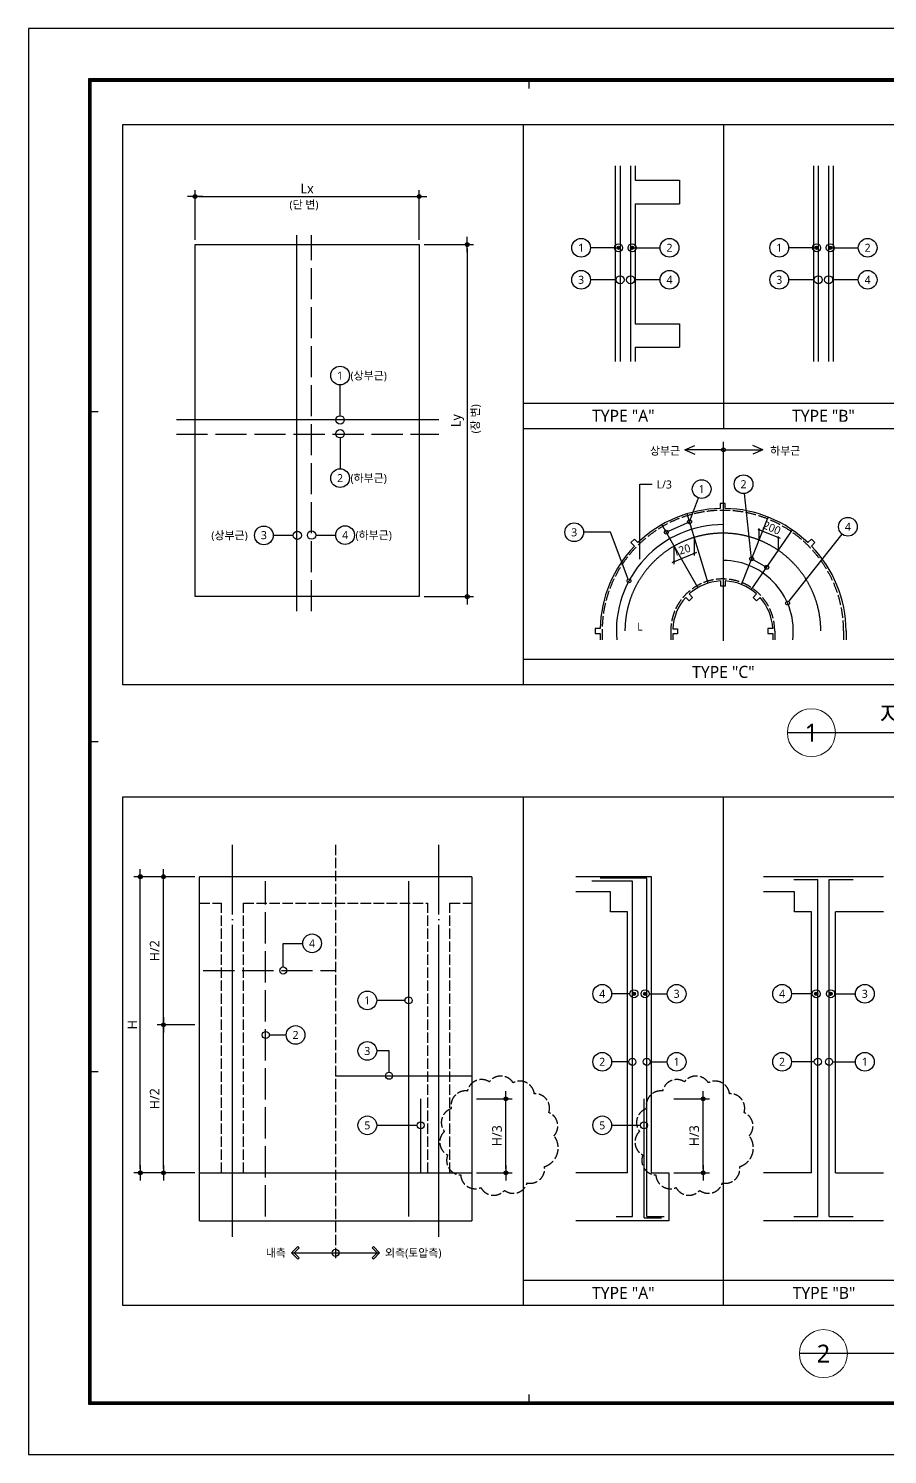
# Model space of a CAD drawing. Header units: millimetres. Extents: x 321717 to 696608, y -514806 to -16026.
# Drawn here: x 379034 to 389763, y -485163 to -467343 of the extents above; entities that cross this region are included whole.
import ezdxf
from ezdxf.enums import TextEntityAlignment as Align

# ---------------------------------------------------------------- set-up
doc = ezdxf.new("R2010")
doc.units = ezdxf.units.MM
doc.header["$LTSCALE"] = 65
for name, pattern in [('CEN', [62, 60, -1, 0, -1]), ('HID', [2.5, 2, -0.5]), ('HID2', [7.5, 6, -1.5])]:
    doc.linetypes.add(name, pattern=pattern)
doc.layers.get('Defpoints').update_dxf_attribs({"color": 145})
for name, color, linetype in [('BAR', 2, 'Continuous'), ('BAR1', 2, 'Continuous'), ('CEN', 1, 'CEN'), ('DIM', 7, 'Continuous'), ('EL4', 4, 'Continuous'), ('FORM_고양장항A-1BL-S$0$FORM', 7, 'Continuous'), ('LEADER', 7, 'Continuous'), ('LINE', 7, 'Continuous')]:
    doc.layers.add(name, color=color, linetype=linetype)
doc.layers.add('FORM_고양장항A-1BL-S$0$DEFPOINT', color=144, linetype='Continuous', plot=False)
doc.layers.add('REV', color=1, linetype='HID', plot=False)
doc.layers.add('TEXT', color=3, linetype='Continuous', lineweight=9)
doc.styles.add('맑은고딕', font='malgun_0.ttf')
doc.dimstyles.new('DIM_30', dxfattribs={"dimscale": 30, "dimtxt": 3, "dimasz": 1.2, "dimexe": 2, "dimexo": 1.5, "dimgap": 1, "dimtad": 1, "dimdec": 0, "dimdsep": 46, "dimtxsty": '맑은고딕', "dimblk1": 'DIMDOT', "dimblk2": 'DIMDOT', "dimsah": 1, "dimcen": 1, "dimdle": 2, "dimclrd": 7, "dimclre": 7, "dimclrt": 3, "dimadec": 0, "dimazin": 0, "dimtfac": 1, "dimtdec": 0, "dimtix": 1, "dimtmove": 2, "dimatfit": 3, "dimldrblk": 'DIMDOT', "dimfxl": 1, "dimtolj": 1, "dimarcsym": 0})

# ---------------------------------------------------------------- blocks, each defined once
blk = doc.blocks.new('DIMDOT')
at = {"layer": 'DIM', "linetype": 'Continuous'}
blk.add_line((-2, 0), (2, 0), dxfattribs=at)
for radius in [0.5, 0.25]:
    blk.add_circle((0, 0), radius, dxfattribs=at)
blk = doc.blocks.new('*D23')
at = {"layer": 'Defpoints', "color": 0, "transparency": 16777216}
for p in [(383914, -469443), (381114, -470043), (383914, -470043)]:
    blk.add_point(p, dxfattribs=at)
at = {"layer": 'DIM', "color": 7, "lineweight": -2, "transparency": 16777216}
for p, q in [((381114, -469983), (381114, -469363)), ((383914, -469983), (383914, -469363)), ((381162, -469443), (383866, -469443))]:
    blk.add_line(p, q, dxfattribs=at)
at = {"layer": 'DIM', "color": 7, "lineweight": -2, "transparency": 16777216, "xscale": 48, "yscale": 48, "zscale": 48, "rotation": 180}
blk.add_blockref('DIMDOT', (381114, -469443), dxfattribs=at)
at = {"layer": 'DIM', "color": 7, "lineweight": -2, "transparency": 16777216, "xscale": 48, "yscale": 48, "zscale": 48}
blk.add_blockref('DIMDOT', (383914, -469443), dxfattribs=at)
at = {"layer": 'DIM', "color": 3, "transparency": 16777216, "insert": (382514, -469343), "char_height": 120, "attachment_point": 5, "style": '맑은고딕'}
blk.add_mtext('\\A1;Lx', dxfattribs=at)
blk = doc.blocks.new('*D24')
at = {"layer": 'Defpoints', "color": 0, "transparency": 16777216}
for p in [(383914, -470043), (383914, -474443), (384514, -474443)]:
    blk.add_point(p, dxfattribs=at)
at = {"layer": 'DIM', "color": 7, "lineweight": -2, "transparency": 16777216}
for p, q in [((383974, -470043), (384594, -470043)), ((384514, -470091), (384514, -474395)), ((383974, -474443), (384594, -474443))]:
    blk.add_line(p, q, dxfattribs=at)
at = {"layer": 'DIM', "color": 7, "lineweight": -2, "transparency": 16777216, "xscale": 48, "yscale": 48, "zscale": 48}
for p, rotation in [((384514, -470043), 90), ((384514, -474443), 270)]:
    blk.add_blockref('DIMDOT', p, dxfattribs=dict(at, rotation=rotation))
at = {"layer": 'DIM', "color": 3, "transparency": 16777216, "insert": (384393, -472243), "char_height": 120, "attachment_point": 5, "rotation": 90, "style": '맑은고딕'}
blk.add_mtext('\\A1;Ly', dxfattribs=at)
blk = doc.blocks.new('*D25')
at = {"layer": 'Defpoints', "color": 0, "transparency": 16777216}
for p in [(380720, -479793), (381170, -479793), (381170, -481643)]:
    blk.add_point(p, dxfattribs=at)
at = {"layer": 'DIM', "color": 7, "lineweight": -2, "transparency": 16777216}
for p, q in [((381110, -479793), (380640, -479793)), ((380720, -481595), (380720, -479841)), ((381110, -481643), (380640, -481643))]:
    blk.add_line(p, q, dxfattribs=at)
at = {"layer": 'DIM', "color": 7, "lineweight": -2, "transparency": 16777216, "xscale": 48, "yscale": 48, "zscale": 48}
for p, rotation in [((380720, -479793), 90), ((380720, -481643), 270)]:
    blk.add_blockref('DIMDOT', p, dxfattribs=dict(at, rotation=rotation))
at = {"layer": 'DIM', "color": 3, "transparency": 16777216, "insert": (380609, -480718), "char_height": 120, "attachment_point": 5, "rotation": 90, "style": '맑은고딕'}
blk.add_mtext('\\A1;H/2', dxfattribs=at)
blk = doc.blocks.new('*D26')
at = {"layer": 'Defpoints', "color": 0, "transparency": 16777216}
for p in [(380720, -477943), (381170, -477943), (381170, -479793)]:
    blk.add_point(p, dxfattribs=at)
at = {"layer": 'DIM', "color": 7, "lineweight": -2, "transparency": 16777216}
for p, q in [((381110, -477943), (380640, -477943)), ((380720, -479745), (380720, -477991)), ((381110, -479793), (380640, -479793))]:
    blk.add_line(p, q, dxfattribs=at)
at = {"layer": 'DIM', "color": 7, "lineweight": -2, "transparency": 16777216, "xscale": 48, "yscale": 48, "zscale": 48}
for p, rotation in [((380720, -477943), 90), ((380720, -479793), 270)]:
    blk.add_blockref('DIMDOT', p, dxfattribs=dict(at, rotation=rotation))
at = {"layer": 'DIM', "color": 3, "transparency": 16777216, "insert": (380609, -478868), "char_height": 120, "attachment_point": 5, "rotation": 90, "style": '맑은고딕'}
blk.add_mtext('\\A1;H/2', dxfattribs=at)
blk = doc.blocks.new('*D27')
at = {"layer": 'Defpoints', "color": 0, "transparency": 16777216}
for p in [(380430, -477943), (381170, -477943), (381170, -481643)]:
    blk.add_point(p, dxfattribs=at)
at = {"layer": 'DIM', "color": 7, "lineweight": -2, "transparency": 16777216}
for p, q in [((381110, -477943), (380350, -477943)), ((380430, -481595), (380430, -477991)), ((381110, -481643), (380350, -481643))]:
    blk.add_line(p, q, dxfattribs=at)
at = {"layer": 'DIM', "color": 7, "lineweight": -2, "transparency": 16777216, "xscale": 48, "yscale": 48, "zscale": 48}
for p, rotation in [((380430, -477943), 90), ((380430, -481643), 270)]:
    blk.add_blockref('DIMDOT', p, dxfattribs=dict(at, rotation=rotation))
at = {"layer": 'DIM', "color": 3, "transparency": 16777216, "insert": (380330, -479793), "char_height": 120, "attachment_point": 5, "rotation": 90, "style": '맑은고딕'}
blk.add_mtext('\\A1;H', dxfattribs=at)
blk = doc.blocks.new('*D28')
at = {"layer": 'Defpoints', "color": 0, "transparency": 16777216}
for p in [(384570, -480718), (384997, -480718), (384570, -481643)]:
    blk.add_point(p, dxfattribs=at)
at = {"layer": 'DIM', "color": 7, "lineweight": -2, "transparency": 16777216}
for p, q in [((384630, -480718), (385077, -480718)), ((384997, -481595), (384997, -480766)), ((384630, -481643), (385077, -481643))]:
    blk.add_line(p, q, dxfattribs=at)
at = {"layer": 'DIM', "color": 7, "lineweight": -2, "transparency": 16777216, "xscale": 48, "yscale": 48, "zscale": 48}
for p, rotation in [((384997, -480718), 90), ((384997, -481643), 270)]:
    blk.add_blockref('DIMDOT', p, dxfattribs=dict(at, rotation=rotation))
at = {"layer": 'DIM', "color": 3, "transparency": 16777216, "insert": (384886, -481180), "char_height": 120, "attachment_point": 5, "rotation": 90, "style": '맑은고딕'}
blk.add_mtext('\\A1;H/3', dxfattribs=at)
blk = doc.blocks.new('*D29')
at = {"layer": 'Defpoints', "color": 0, "transparency": 16777216}
for p in [(387034, -480718), (387461, -480718), (387034, -481643)]:
    blk.add_point(p, dxfattribs=at)
at = {"layer": 'DIM', "color": 7, "lineweight": -2, "transparency": 16777216}
for p, q in [((387094, -480718), (387541, -480718)), ((387461, -481595), (387461, -480766)), ((387094, -481643), (387541, -481643))]:
    blk.add_line(p, q, dxfattribs=at)
at = {"layer": 'DIM', "color": 7, "lineweight": -2, "transparency": 16777216, "xscale": 48, "yscale": 48, "zscale": 48}
for p, rotation in [((387461, -480718), 90), ((387461, -481643), 270)]:
    blk.add_blockref('DIMDOT', p, dxfattribs=dict(at, rotation=rotation))
at = {"layer": 'DIM', "color": 3, "transparency": 16777216, "insert": (387350, -481180), "char_height": 120, "attachment_point": 5, "rotation": 90, "style": '맑은고딕'}
blk.add_mtext('\\A1;H/3', dxfattribs=at)
blk = doc.blocks.new('FORM_고양장항A-1BL-S')
at = {"layer": 'FORM_고양장항A-1BL-S$0$DEFPOINT', "color": 1}
for p, q in [((208.5, 569), (208.5, 572)), ((26, 434.5), (29, 434.5)), ((26, 297), (29, 297)), ((26, 159.5), (29, 159.5)), ((208.5, 22), (208.5, 25))]:
    blk.add_line(p, q, dxfattribs=at)
at = {"layer": 'FORM_고양장항A-1BL-S$0$DEFPOINT'}
blk.add_lwpolyline([(0, 594), (0, 0), (841, 0), (841, 594), (0, 594)], dxfattribs=at)
at = {"layer": 'FORM_고양장항A-1BL-S$0$FORM'}
for points in [[(25, 573), (25, 21), (757, 21), (757, 573)], [(26, 572), (26, 22), (756, 22), (756, 572)]]:
    blk.add_lwpolyline(points, close=True, dxfattribs=at)
at = {"layer": 'FORM_고양장항A-1BL-S$0$FORM', "const_width": 1}
blk.add_lwpolyline([(25.5, 572.5), (25.5, 21.5), (756.5, 21.5), (756.5, 572.5)], close=True, dxfattribs=at)
blk = doc.blocks.new('ST')
at = {"layer": 'BAR'}
blk.add_circle((0, 0), 14.5, dxfattribs=at)
blk = doc.blocks.new('BAR')
at = {"layer": 'BAR'}
blk.add_hatch(color=256, dxfattribs=at).paths.add_polyline_path([(0, -14.5, 1), (0, 14.5, 1)])
at = {"layer": 'BAR', "rotation": 180}
blk.add_blockref('ST', (0, 0), dxfattribs=at)

msp = doc.modelspace()

# ---------------------------------------------------------------- linework, layer by layer
at = {"layer": 'BAR1'}
for p, q in [((386423.6, -469060), (386423.6, -471506)), ((386553.6, -469060), (386553.6, -471506)), ((388898.6, -469060), (388898.6, -471506)), ((389028.6, -469060), (389028.6, -471506)), ((387525, -474273.3), (387261.4, -473406.4)), ((387938.6, -474290.4), (388273, -473448.3)), ((387396.1, -474328.9), (386946.2, -473542.4)), ((388062.5, -474356.5), (388575.8, -473609.9)), ((383783, -482188), (383783, -477998)), ((386576.9, -482188), (386576.9, -477998.3)), ((386756.3, -482188), (386756.3, -477959.2)), ((388893.6, -482188), (388893.6, -477979)), ((389033.6, -482188), (389033.6, -477978.8)), ((382869.8, -480430.5), (384569.8, -480430.5)), ((383933, -481643), (383933, -480718)), ((386722.5, -482204.9), (386722.5, -480718)), ((386374.4, -482188), (386576.9, -482188)), ((386722.5, -482204.9), (386941.8, -482204.9)), ((386756.3, -482188), (386975.7, -482188)), ((388593.6, -482188), (388893.6, -482188)), ((389033.6, -482188), (389333.6, -482188))]:
    msp.add_line(p, q, dxfattribs=at)
at = {"layer": 'BAR1', "linetype": 'Continuous'}
for p, q in [((382385.4, -474626.3), (382385.4, -469926.5)), ((380880.5, -472230), (384161.1, -472230))]:
    msp.add_line(p, q, dxfattribs=at)
at = {"layer": 'BAR1', "linetype": 'HID2'}
for p, q in [((382567.4, -474626.3), (382567.4, -469926.5)), ((380880.5, -472412), (384161.1, -472412)), ((381994.7, -482188), (381994.7, -477998)), ((381216.6, -479114.8), (382869.8, -479114.8))]:
    msp.add_line(p, q, dxfattribs=at)
at = {"layer": 'BAR1', "color": 2, "linetype": 'Continuous'}
for p, q in [((386576.9, -477998.3), (386071.6, -477998.3)), ((386756.3, -477959.2), (386173.3, -477959.2)), ((388593.6, -477979), (388893.6, -477979)), ((389033.6, -477978.8), (389333.6, -477978.8))]:
    msp.add_line(p, q, dxfattribs=at)
at = {"layer": 'BAR1'}
for centre, radius, start, end in [((387707.3, -474872.9), 1330.5, 89.73027, 184.68793), ((387705.4, -474870.9), 881.5, 352.78409, 89.46457)]:
    msp.add_arc(centre, radius, start, end, dxfattribs=at)
at = {"layer": 'CEN'}
for p, q in [((381582.3, -482443), (381582.3, -477543)), ((384157.3, -482443), (384157.3, -477543)), ((381582.3, -482443), (381582.3, -480793.2)), ((384157.3, -482443), (384157.3, -480793.2))]:
    msp.add_line(p, q, dxfattribs=at)
msp.add_arc((387707.3, -474872.9), 1223.3, 0.07509, 179.92491, dxfattribs=at)
at = {"layer": 'Defpoints'}
for p, q in [((393013.6, -476143), (388513.6, -476143)), ((392863.6, -483903), (388663.6, -483903))]:
    msp.add_line(p, q, dxfattribs=at)
at = {"layer": 'EL4'}
for p, q in [((386363.6, -469060), (386363.6, -471506)), ((386613.6, -469060), (386613.6, -469239)), ((388838.6, -469060), (388838.6, -471506)), ((389088.6, -471506), (389088.6, -469060)), ((386613.6, -469239), (387163.6, -469239)), ((387163.6, -469239), (387163.6, -469533)), ((386613.6, -469533), (387163.6, -469533)), ((386613.6, -469533), (386613.6, -471033)), ((386613.6, -471033), (387163.6, -471033)), ((387163.6, -471033), (387163.6, -471327)), ((386613.6, -471327), (386613.6, -471506)), ((386613.6, -471327), (387163.6, -471327)), ((389246.3, -474870.9), (389246.3, -474981.6)), ((386174.5, -474903.6), (386174.5, -474981.6)), ((387080.6, -474905.5), (387080.6, -474981.6)), ((388330.1, -474903.6), (388330.1, -474981.6)), ((384569.8, -477943), (381169.8, -477943)), ((381169.8, -482243), (381169.8, -477943)), ((384569.8, -477943), (384569.8, -482243)), ((386813.9, -477943), (385868.4, -477943)), ((386813.9, -481643), (386813.9, -477943)), ((389713.6, -477943), (388213.6, -477943)), ((386303.8, -478130), (385868.4, -478130)), ((386303.8, -478383), (386303.8, -478130)), ((388603.5, -478130), (388213.6, -478130)), ((388603.5, -478383), (388603.5, -478130)), ((386513.9, -478383), (386303.8, -478383)), ((386513.9, -481643), (386513.9, -478383)), ((388813.6, -478383), (388603.5, -478383)), ((388813.6, -481643), (388813.6, -478383)), ((389113.6, -481643), (389113.6, -478383)), ((389713.6, -478383), (389113.6, -478383)), ((381169.8, -481643), (384569.8, -481643)), ((386513.9, -481643), (385868.4, -481643)), ((386813.9, -481643), (387033.8, -481643)), ((387033.8, -481643), (387033.8, -482243)), ((388813.6, -481643), (388213.6, -481643)), ((389113.6, -481643), (389713.6, -481643)), ((387033.8, -482243), (385868.4, -482243)), ((389713.6, -482243), (388213.6, -482243))]:
    msp.add_line(p, q, dxfattribs=at)
at = {"layer": 'EL4', "linetype": 'HID'}
for p, q in [((386199, -474870.9), (386199, -474981.6)), ((387056.1, -474870.9), (387056.1, -474981.6)), ((388354.6, -474872.9), (388354.6, -474981.6)), ((389215.7, -474870.9), (389215.7, -474981.6)), ((381169.8, -478273), (381444.8, -478273)), ((381444.8, -481643), (381444.8, -478273)), ((381719.8, -478273), (384019.8, -478273)), ((381719.8, -481643), (381719.8, -478273)), ((384019.8, -481643), (384019.8, -478273)), ((384294.8, -478273), (384569.8, -478273)), ((384294.8, -481643), (384294.8, -478273))]:
    msp.add_line(p, q, dxfattribs=at)
at = {"layer": 'EL4', "linetype": 'Continuous'}
msp.add_line((381169.8, -482243), (384569.8, -482243), dxfattribs=at)
at = {"layer": 'EL4'}
msp.add_lwpolyline([(381113.6, -474443), (381113.6, -470043), (383913.6, -470043), (383913.6, -474443)], close=True, dxfattribs=at)
for points in [[(387736.5, -473340.3), (387736.5, -473278.8), (387675.3, -473278.8), (387675.3, -473340.4)], [(386645.3, -473767.6), (386601.8, -473724.1), (386558.5, -473767.4), (386602, -473810.9)], [(388812.6, -473810.9), (388856.1, -473767.3), (388812.8, -473724), (388769.3, -473767.5)], [(387676.7, -474246.9), (387676.7, -474307.4), (387738, -474307.4)], [(387738, -474307.4), (387738, -474246.9)], [(387243.1, -474451.9), (387285.8, -474494.7), (387329.2, -474451.4)], [(387329.2, -474451.4), (387286.4, -474408.6)], [(388128.3, -474408.6), (388085.5, -474451.4), (388128.9, -474494.7)], [(388128.9, -474494.7), (388171.6, -474451.9)], [(386174.8, -474842.3), (386113.3, -474842.3), (386113.3, -474903.6), (386174.8, -474903.6)], [(387080.3, -474844.3), (387141.9, -474844.3), (387141.9, -474905.5), (387080.3, -474905.5)], [(388330.5, -474842.3), (388268.9, -474842.3), (388268.9, -474903.6), (388330.5, -474903.6)]]:
    msp.add_lwpolyline(points, dxfattribs=at)
at = {"layer": 'EL4', "linetype": 'HID'}
for centre, radius, start, end in [((387707.3, -474872.9), 1508.3, 0.07509, 179.92491), ((387705.4, -474870.9), 649.2, 359.82555, 179.99319)]:
    msp.add_arc(centre, radius, start, end, dxfattribs=at)
at = {"layer": 'EL4'}
for centre, radius, start, end in [((387707.3, -474872.9), 1532.8, 91.19886, 133.85693), ((387707.3, -474872.9), 1532.8, 46.14657, 88.90922), ((387707.3, -474872.9), 1532.8, 136.14657, 178.85693), ((387707.6, -474881.7), 1538.8, 0.32665, 44.09773), ((387707.3, -474872.9), 626.7, 92.80087, 132.19913), ((387707.3, -474872.9), 626.7, 47.80087, 87.19913), ((387707.3, -474872.9), 626.7, 137.80087, 177.38431), ((387707.4, -474867.7), 623.2, 2.33792, 41.852)]:
    msp.add_arc(centre, radius, start, end, dxfattribs=at)
at = {"layer": 'LEADER'}
for p, q in [((386353.6, -470083), (386053.6, -470083)), ((386623.6, -470083), (386923.6, -470083)), ((388828.6, -470083), (388528.6, -470083)), ((389098.6, -470083), (389398.6, -470083)), ((386373.6, -470483), (386053.6, -470483)), ((386923.6, -470483), (386603.6, -470483)), ((388848.6, -470483), (388528.6, -470483)), ((389398.6, -470483), (389078.6, -470483)), ((387232.5, -472608.2), (387357.5, -472554.8)), ((387713.6, -474993), (387713.6, -472508.2)), ((388207.4, -472608.2), (388082.4, -472554.8)), ((387232.5, -472608.2), (387357.5, -472661.6)), ((387713.6, -472608.2), (387232.5, -472608.2)), ((387713.6, -472608.2), (388194.7, -472608.2)), ((388207.4, -472608.2), (388082.4, -472661.6)), ((382215.8, -478775.3), (382458.3, -478775.3)), ((383537.2, -480119.9), (383383, -480119.9)), ((382319.8, -482643), (382397.6, -482565.2)), ((382397.6, -482565.2), (382413.2, -482580.8)), ((383342.1, -482565.2), (383326.5, -482580.8)), ((383419.8, -482643), (383342.1, -482565.2)), ((382319.8, -482643), (382397.6, -482720.8)), ((382319.8, -482643), (383419.8, -482643)), ((382351, -482643), (382413.2, -482580.8)), ((382351, -482643), (382413.2, -482705.2)), ((382397.6, -482720.8), (382413.2, -482705.2)), ((383388.7, -482643), (383326.5, -482580.8)), ((383388.7, -482643), (383326.5, -482705.2)), ((383342.1, -482720.8), (383326.5, -482705.2)), ((383419.8, -482643), (383342.1, -482720.8))]:
    msp.add_line(p, q, dxfattribs=at)
at = {"layer": 'LEADER', "color": 7, "linetype": 'Continuous'}
for p, q in [((386670, -473036.2), (386822.2, -473036.2)), ((386670, -473973), (386670, -473036.2))]:
    msp.add_line(p, q, dxfattribs=at)
at = {"layer": 'LEADER', "color": 7}
for p, q in [((387291.8, -473506.4), (387401.7, -473208.3)), ((388065.8, -473970.1), (387978.1, -473154.1)), ((386303.7, -473638.5), (385967, -473638.5)), ((386525.6, -474222.3), (386303.7, -473638.5)), ((387000.4, -473637), (387291.8, -473506.4)), ((388426.4, -473717.9), (388147.6, -473601.8)), ((388158.7, -473735.9), (388158.7, -473590.7)), ((387099.9, -474035.4), (387099.9, -473811)), ((387351.4, -473928.7), (387351.4, -473702.5)), ((388400.5, -473864.9), (388400.5, -473691)), ((388531, -474505.3), (389196.5, -473660.7)), ((387074, -474014.2), (387381.7, -473886.1)), ((388254.9, -474076.5), (388065.8, -473970.1))]:
    msp.add_line(p, q, dxfattribs=at)
at = {"layer": 'LEADER', "linetype": 'HID'}
msp.add_line((382869.8, -477543), (382869.8, -482743), dxfattribs=at)
at = {"layer": 'LEADER', "linetype": 'Continuous'}
for points in [[(382925.3, -472181.7), (382925.3, -471796.6)], [(382925.3, -472459.5), (382925.3, -472844.7)], [(382339.8, -473677.2), (382090.3, -473677.2)], [(382621.5, -473674.2), (382871, -473674.2)], [(382215.8, -479070.8), (382215.8, -478775.3)], [(383736.5, -479488.4), (383383, -479488.4)], [(386546.9, -479405.7), (386317.4, -479405.7)], [(386786.3, -479405.7), (387013, -479405.7)], [(388823.6, -479405.7), (388563.6, -479405.7)], [(389103.6, -479405.7), (389363.6, -479405.7)], [(382041.6, -479920.4), (382252.8, -479920.4)], [(383537.2, -480386.5), (383537.2, -480119.9)], [(386532.9, -480255.9), (386317.4, -480255.9)], [(386800.3, -480255.9), (387013, -480255.9)], [(388849.6, -480255.9), (388563.6, -480255.9)], [(389077.6, -480255.9), (389363.6, -480255.9)], [(383383, -481049.4), (383887.7, -481049.4)], [(386317.4, -481049.4), (386677.2, -481049.4)]]:
    msp.add_lwpolyline(points, dxfattribs=at)
at = {"layer": 'LEADER', "color": 7, "linetype": 'Continuous'}
for points in [[(386568, -473884.5, 0, 40, 0), (386631.9, -473940.2, 0, 0, 0), (386708.2, -474005.8, 40, 0, 0), (386783.4, -474071.1, 0, 0, 0)], [(386199, -474926.5, 0, 40, 0), (386319, -474926.5, 0, 0, 0), (386936.1, -474926.5, 40, 0, 0), (387056.1, -474926.5, 0, 0, 0)]]:
    msp.add_lwpolyline(points, format="xyseb", dxfattribs=at)
at = {"layer": 'LEADER', "color": 7}
for centre in [(385936.6, -470083), (387040.6, -470083), (388411.6, -470083), (389515.6, -470083), (385936.6, -470483), (387040.6, -470483), (388411.6, -470483), (389515.6, -470483), (382925.3, -471679.6), (382925.3, -472961.7), (387965.6, -473037.8), (387442.2, -473098.6), (389268.9, -473568.8), (381973.3, -473677.2), (382988, -473674.2), (385850, -473638.5), (382575.3, -478775.3), (386200.4, -479405.7), (387130, -479405.7), (388446.6, -479405.7), (389480.6, -479405.7), (383266, -479488.4), (382369.8, -479920.4), (383266, -480119.9), (386200.4, -480255.9), (387130, -480255.9), (388446.6, -480255.9), (389480.6, -480255.9), (383266, -481049.4), (386200.4, -481049.4)]:
    msp.add_circle(centre, 117, dxfattribs=at)
at = {"layer": 'LEADER'}
for centre, radius in [((386403.6, -470083), 50), ((386573.6, -470083), 50), ((388878.6, -470083), 50), ((389048.6, -470083), 50), ((386423.6, -470483), 50), ((386553.6, -470483), 50), ((388898.6, -470483), 50), ((389028.6, -470483), 50), ((387713.6, -472608.2), 24.3), ((388158.7, -473606.8), 6.02), ((388158.7, -473606.8), 4.52), ((388158.7, -473606.8), 3.02), ((388400.5, -473707.1), 6.02), ((388400.5, -473707.1), 4.52), ((388400.5, -473707.1), 3.02), ((387099.9, -474003.4), 6.02), ((387099.9, -474003.4), 4.52), ((387099.9, -474003.4), 3.02), ((387351.4, -473898.7), 6.02), ((387351.4, -473898.7), 4.52), ((387351.4, -473898.7), 3.02), ((386596.9, -479405.7), 50), ((386736.3, -479405.7), 50), ((388873.6, -479405.7), 50), ((389053.6, -479405.7), 50)]:
    msp.add_circle(centre, radius, dxfattribs=at)
at = {"layer": 'LEADER', "linetype": 'Continuous'}
for centre, radius in [((382925.3, -472233.7), 52), ((382925.3, -472407.5), 52), ((382391.8, -473677.2), 52), ((382569.5, -473674.2), 52), ((387000.4, -473637), 24.4), ((387291.8, -473506.4), 24.4), ((388065.8, -473970.1), 24.4), ((388254.9, -474076.5), 24.4), ((386534.2, -474245.1), 24.4), ((388515.9, -474524.4), 24.4), ((382215.8, -479114.8), 44), ((383780.5, -479488.4), 44), ((381997.6, -479920.4), 44), ((386576.9, -480255.9), 44), ((386756.3, -480255.9), 44), ((388893.6, -480255.9), 44), ((389033.6, -480255.9), 44), ((383537.2, -480430.5), 44), ((383931.7, -481049.4), 44), ((386721.2, -481049.4), 44), ((382869.8, -482643), 44)]:
    msp.add_circle(centre, radius, dxfattribs=at)
at = {"layer": 'LINE', "color": 7, "linetype": 'Continuous'}
for p, q in [((385213.6, -468543), (385213.6, -475543)), ((387713.6, -468543), (387713.6, -472343)), ((385213.6, -472023), (387713.6, -472023)), ((387713.6, -472023), (390213.6, -472023)), ((385213.6, -472343), (390213.6, -472343)), ((385213.6, -475223), (390213.6, -475223)), ((385213.6, -476943), (385213.6, -483303)), ((385213.6, -482983), (390213.6, -482983))]:
    msp.add_line(p, q, dxfattribs=at)
at = {"layer": 'LINE'}
msp.add_line((387713.6, -483303), (387713.6, -476943), dxfattribs=at)
at = {"layer": 'LINE', "color": 7, "linetype": 'Continuous'}
for points in [[(380213.6, -475543), (380213.6, -468543), (401313.6, -468543), (401313.6, -475543), (380213.6, -475543)], [(380213.6, -483303), (380213.6, -476943), (401313.6, -476943), (401313.6, -483303), (380213.6, -483303)]]:
    msp.add_lwpolyline(points, dxfattribs=at)
at = {"layer": 'REV'}
for points in [[(385597.9, -481180.5, 0.5205671), (385533.3, -480890, 0.5205671), (385351.8, -480654.1, 0.5205671), (385087.4, -480517.4, 0.5205671), (384790, -480505.6, 0.5205671), (384515.6, -480620.8, 0.5205671), (384315.8, -480841.4, 0.5205671), (384228.3, -481125.9, 0.5205671), (384269.6, -481420.6, 0.5205671), (384431.8, -481670.1, 0.5205671), (384684.4, -481827.5, 0.5205671), (384979.9, -481863, 0.5205671), (385262.6, -481770, 0.5205671), (385479.3, -481566, 0.5205671)], [(388036.3, -481180.5, 0.5205671), (387971.7, -480890, 0.5205671), (387790.2, -480654.1, 0.5205671), (387525.8, -480517.4, 0.5205671), (387228.4, -480505.6, 0.5205671), (386954, -480620.8, 0.5205671), (386754.3, -480841.4, 0.5205671), (386666.8, -481125.9, 0.5205671), (386708, -481420.6, 0.5205671), (386870.2, -481670.1, 0.5205671), (387122.8, -481827.5, 0.5205671), (387418.3, -481863, 0.5205671), (387701, -481770, 0.5205671), (387917.7, -481566, 0.5205671)]]:
    msp.add_lwpolyline(points, format="xyb", close=True, dxfattribs=at)
at = {"layer": 'TEXT'}
for p, q in [((389113.6, -476143), (393013.6, -476143)), ((389263.6, -483903), (392863.6, -483903))]:
    msp.add_line(p, q, dxfattribs=at)
for centre in [(388813.6, -476143), (388963.6, -483903)]:
    msp.add_circle(centre, 300, dxfattribs=at)

# ---------------------------------------------------------------- block references
at = {"xscale": 30, "yscale": 30, "zscale": 30}
msp.add_blockref('FORM_고양장항A-1BL-S', (379033.6, -485163), dxfattribs=at)
at = {"layer": 'BAR', "xscale": 1.379310344827586, "yscale": 1.379310344827586, "zscale": 1.379310344827586}
for p in [(386403.6, -470083), (386573.6, -470083), (388878.6, -470083), (389048.6, -470083), (386596.9, -479405.7), (386736.3, -479405.7), (388873.6, -479405.7), (389053.6, -479405.7)]:
    msp.add_blockref('BAR', p, dxfattribs=at)

# ---------------------------------------------------------------- texts
at = {"layer": 'TEXT', "color": 3, "style": '맑은고딕'}
for s, p in [('(단 변)', (382474.3, -469543)), ('1', (385936.6, -470083)), ('2', (387040.6, -470083)), ('1', (388411.6, -470083)), ('2', (389515.6, -470083)), ('3', (385936.6, -470483)), ('4', (387040.6, -470483)), ('3', (388411.6, -470483)), ('4', (389515.6, -470483)), ('1', (382925.3, -471679.6)), ('2', (382925.3, -472961.7)), ('1', (387442.2, -473098.6)), ('2', (387965.6, -473037.8)), ('3', (381973.3, -473674.2)), ('4', (382988, -473674.2)), ('3', (385850, -473638.5)), ('4', (389268.9, -473568.8)), ('4', (386200.4, -479405.7)), ('3', (387130, -479405.7)), ('4', (388446.6, -479405.7)), ('3', (389480.6, -479405.7)), ('2', (386200.4, -480255.9)), ('1', (387130, -480255.9)), ('2', (388446.6, -480255.9)), ('1', (389480.6, -480255.9)), ('내측', (382123.7, -482643)), ('외측(토압측)', (383839.4, -482643))]:
    msp.add_text(s, height=100, dxfattribs=at).set_placement(p, align=Align.MIDDLE_CENTER)
for s, p in [('(상부근)', (383055.3, -471679.6)), ('(하부근)', (383055.3, -472961.7)), ('(상부근)', (381317.4, -473677.2)), ('(하부근)', (383118, -473674.2))]:
    msp.add_text(s, height=100, dxfattribs=at).set_placement(p, align=Align.MIDDLE_LEFT)
msp.add_text('(장 변)', height=100, rotation=90, dxfattribs=at).set_placement((384613.6, -472220.5), align=Align.MIDDLE_CENTER)
at = {"layer": 'TEXT', "style": '맑은고딕'}
for s, height, p in [('TYPE "A"', 150, (386463.6, -472183)), ('TYPE "B"', 150, (388963.6, -472183)), ('TYPE "C"', 150, (387713.6, -475383)), ('1', 225, (388813.6, -476143)), ('4', 100, (382575.3, -478775.3)), ('1', 100, (383266, -479488.4)), ('2', 100, (382369.8, -479920.4)), ('3', 100, (383266, -480119.9)), ('5', 100, (383266, -481049.4)), ('5', 100, (386200.4, -481049.4)), ('TYPE "A"', 150, (386463.6, -483143)), ('TYPE "B"', 150, (388970.9, -483143)), ('2', 225, (388963.6, -483903))]:
    msp.add_text(s, height=height, dxfattribs=at).set_placement(p, align=Align.MIDDLE_CENTER)
at = {"layer": 'TEXT', "color": 3, "style": '맑은고딕'}
for s, p in [('상부근', (386984.4, -472617.4)), ('하부근', (388485.9, -472617.4)), ('L/3', (386974.5, -473040.9))]:
    msp.add_text(s, height=100, dxfattribs=at).set_placement(p, align=Align.MIDDLE)
at = {"layer": 'TEXT', "color": 3, "linetype": 'ByBlock', "style": '맑은고딕'}
for s, rotation, p in [('200', 336.91604, (388319.5, -473582.9)), ('120', 17.13643, (387192.4, -473861.4))]:
    msp.add_text(s, height=100, rotation=rotation, dxfattribs=at).set_placement(p, align=Align.MIDDLE)
msp.add_text('L', height=100, dxfattribs=at).set_placement((386671, -474818.6), align=Align.MIDDLE)
at = {"layer": 'TEXT', "style": '맑은고딕'}
msp.add_text('지하주차장 슬래브 일람표', height=225, dxfattribs=at).set_placement((392923.6, -475918), align=Align.MIDDLE_RIGHT)

# ---------------------------------------------------------------- dimensions: what is measured, and where the dimension line sits
at = {"layer": 'DIM'}
dim = msp.add_linear_dim(base=(383913.6, -469443), p1=(381113.6, -470043), p2=(383913.6, -470043), text='Lx', dimstyle='DIM_30', override={"dimscale": 40, "dimtxsty": '맑은고딕'}, dxfattribs=at)
dim.commit()
dim.dimension.update_dxf_attribs({"geometry": '*D23', "text_midpoint": (382513.6, -469343)})
for base, p1, p2, angle, text, override, picture, middle in [((384513.6, -474443), (383913.6, -470043), (383913.6, -474443), 270, 'Ly', {"dimscale": 40, "dimtxsty": '맑은고딕'}, '*D24', (384393.4, -472243)), ((380429.8, -477943), (381169.8, -481643), (381169.8, -477943), 90, 'H', {"dimscale": 40}, '*D27', (380329.8, -479793)), ((380719.8, -477943), (381169.8, -479793), (381169.8, -477943), 90, 'H/2', {"dimscale": 40}, '*D26', (380608.9, -478868)), ((380719.8, -479793), (381169.8, -481643), (381169.8, -479793), 90, 'H/2', {"dimscale": 40}, '*D25', (380608.9, -480718)), ((384997.4, -480718), (384569.8, -481643), (384569.8, -480718), 90, 'H/3', {"dimscale": 40}, '*D28', (384886.5, -481180.5)), ((387461.4, -480718), (387033.8, -481643), (387033.8, -480718), 90, 'H/3', {"dimscale": 40, "dimtxsty": '맑은고딕'}, '*D29', (387350.4, -481180.5))]:
    dim = msp.add_linear_dim(base=base, p1=p1, p2=p2, angle=angle, text=text, dimstyle='DIM_30', override=override, dxfattribs=at)
    dim.commit()
    dim.dimension.update_dxf_attribs({"geometry": picture, "text_midpoint": middle})

doc.saveas('drawing.dxf')
